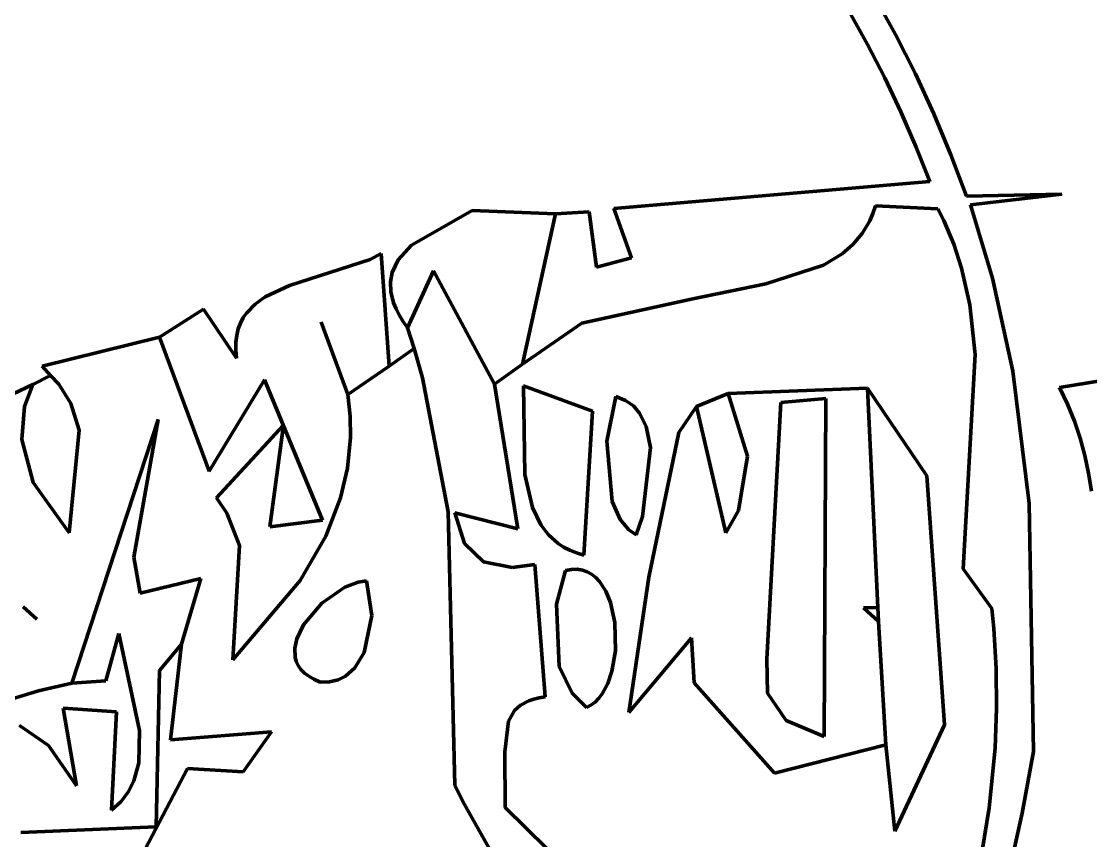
# Model space of a CAD drawing. Header units: millimetres. Extents: x 0 to 10.4, y 0 to 8.2.
# Drawn here: x 9.6415 to 10.1373, y 2.1522 to 2.5317 of the extents above; entities that cross this region are included whole.
import ezdxf

# ---------------------------------------------------------------- set-up
doc = ezdxf.new("R2010")
doc.units = ezdxf.units.MM
for name, color, linetype, lineweight in [('color#000000ff', 7, 'CONTINUOUS', 100), ('color#929292ff', 7, 'CONTINUOUS', 100), ('color#ffffffff', 7, 'CONTINUOUS', 100)]:
    doc.layers.add(name, color=color, linetype=linetype, lineweight=lineweight)

msp = doc.modelspace()

# ---------------------------------------------------------------- linework, layer by layer
at = {"layer": 'color#000000ff'}
for p, q in [((10.03688, 2.54355), (10.04678, 2.52568)), ((10.0338, 2.52108), (10.02533, 2.53635)), ((10.04678, 2.52568), (10.05602, 2.50745)), ((10.0418, 2.50555), (10.0338, 2.52108)), ((10.04931, 2.48978), (10.0418, 2.50555)), ((10.05602, 2.50745), (10.0646, 2.48887)), ((10.05631, 2.47377), (10.04931, 2.48978)), ((10.0646, 2.48887), (10.07249, 2.46996)), ((10.0628, 2.45753), (10.05631, 2.47377)), ((10.07249, 2.46996), (10.07967, 2.45074)), ((9.91615, 2.44502), (10.0628, 2.45753)), ((10.07967, 2.45074), (10.124, 2.45169)), ((10.124, 2.45169), (10.08153, 2.4468)), ((9.9244, 2.42214), (9.91615, 2.44502)), ((10.03758, 2.4463), (10.03637, 2.44271)), ((10.06649, 2.44488), (10.03758, 2.4463)), ((10.06919, 2.43946), (10.06649, 2.44488)), ((10.08153, 2.4468), (10.09185, 2.41283)), ((9.87386, 2.37288), (9.88915, 2.44264)), ((9.88915, 2.44264), (9.90482, 2.44346)), ((9.90482, 2.44346), (9.90821, 2.41786)), ((10.03493, 2.43937), (10.03139, 2.4334)), ((10.03637, 2.44271), (10.03493, 2.43937)), ((10.0738, 2.42849), (10.06919, 2.43946)), ((10.03139, 2.4334), (10.02707, 2.42831)), ((10.02707, 2.42831), (10.02207, 2.42399)), ((10.07743, 2.41736), (10.0738, 2.42849)), ((9.7658, 2.4093), (9.80323, 2.42144)), ((9.80323, 2.42144), (9.80835, 2.42424)), ((9.80835, 2.42424), (9.812, 2.37203)), ((9.90821, 2.41786), (9.9244, 2.42214)), ((10.02207, 2.42399), (10.01348, 2.41879)), ((9.82046, 2.38983), (9.83265, 2.41615)), ((9.83265, 2.41615), (9.86093, 2.36368)), ((10.01348, 2.41879), (9.98666, 2.4102)), ((10.08126, 2.4004), (10.07743, 2.41736)), ((9.98666, 2.4102), (9.95285, 2.40322)), ((10.09185, 2.41283), (10.10124, 2.36971)), ((9.75454, 2.40412), (9.7658, 2.4093)), ((9.74598, 2.39677), (9.74985, 2.40078)), ((9.74985, 2.40078), (9.75454, 2.40412)), ((9.95285, 2.40322), (9.90143, 2.39197)), ((10.08381, 2.37739), (10.08126, 2.4004)), ((9.70553, 2.38551), (9.72586, 2.39846)), ((9.72586, 2.39846), (9.74123, 2.37577)), ((9.7444, 2.39448), (9.74598, 2.39677)), ((9.74207, 2.38925), (9.74309, 2.39198)), ((9.74309, 2.39198), (9.7444, 2.39448)), ((9.79292, 2.35881), (9.78053, 2.39233)), ((9.78053, 2.39233), (9.79292, 2.35881)), ((9.82366, 2.38011), (9.82046, 2.38983)), ((9.90143, 2.39197), (9.87386, 2.37288)), ((9.72854, 2.32342), (9.70553, 2.38551)), ((9.74096, 2.38305), (9.74135, 2.38628)), ((9.74135, 2.38628), (9.74207, 2.38925)), ((9.74091, 2.37955), (9.74096, 2.38305)), ((9.82748, 2.36666), (9.82366, 2.38011)), ((9.74123, 2.37577), (9.74091, 2.37955)), ((10.07825, 2.27804), (10.08381, 2.37739)), ((9.812, 2.37203), (9.79292, 2.35881)), ((9.64678, 2.36344), (9.65501, 2.36765)), ((9.65501, 2.36765), (9.65882, 2.36365)), ((9.75424, 2.36569), (9.72854, 2.32342)), ((9.78112, 2.30062), (9.75424, 2.36569)), ((9.83941, 2.30455), (9.82748, 2.36666)), ((10.10124, 2.36971), (10.10887, 2.30843)), ((9.643, 2.35332), (9.64678, 2.36344)), ((9.65882, 2.36365), (9.66445, 2.35476)), ((9.86093, 2.36368), (9.87175, 2.2967)), ((9.87428, 2.36282), (9.90635, 2.35115)), ((9.87492, 2.32176), (9.87428, 2.36282)), ((10.03377, 2.36183), (10.0613, 2.32119)), ((10.0387, 2.26013), (10.03377, 2.36183)), ((9.79292, 2.35881), (9.79398, 2.34881)), ((9.91304, 2.33725), (9.91719, 2.35787)), ((9.91719, 2.35787), (9.92164, 2.35614)), ((9.92164, 2.35614), (9.92527, 2.35355)), ((9.95455, 2.35325), (9.96918, 2.35933)), ((9.96918, 2.35933), (9.97814, 2.33037)), ((9.98722, 2.2362), (9.99367, 2.3552)), ((9.99367, 2.3552), (10.01459, 2.35709)), ((10.01459, 2.35709), (10.01373, 2.20046)), ((9.64175, 2.33796), (9.643, 2.35332)), ((9.66445, 2.35476), (9.66828, 2.34236)), ((9.90635, 2.35115), (9.90223, 2.28446)), ((9.92527, 2.35355), (9.92816, 2.35021)), ((9.92816, 2.35021), (9.93121, 2.34404)), ((9.96819, 2.29475), (9.95455, 2.35325)), ((9.66494, 2.22513), (9.70492, 2.34722)), ((9.70492, 2.34722), (9.6937, 2.28349)), ((9.79398, 2.34881), (9.7941, 2.33901)), ((9.66828, 2.34236), (9.66372, 2.29472)), ((9.73192, 2.31097), (9.76302, 2.34461)), ((9.76302, 2.34461), (9.75665, 2.29759)), ((9.93121, 2.34404), (9.93321, 2.33424)), ((9.647, 2.31814), (9.64175, 2.33796)), ((9.7941, 2.33901), (9.79264, 2.32472)), ((9.91536, 2.30926), (9.91304, 2.33725)), ((9.93321, 2.33424), (9.92951, 2.30237)), ((9.97814, 2.33037), (9.97399, 2.30512)), ((9.79264, 2.32472), (9.78939, 2.31092)), ((9.87842, 2.30645), (9.87492, 2.32176)), ((10.0613, 2.32119), (10.06947, 2.20584)), ((9.66372, 2.29472), (9.647, 2.31814)), ((9.73672, 2.30386), (9.73192, 2.31097)), ((9.78939, 2.31092), (9.78261, 2.2933)), ((9.88234, 2.29845), (9.87842, 2.30645)), ((9.91914, 2.30103), (9.91536, 2.30926)), ((10.10887, 2.30843), (10.11087, 2.19348)), ((9.7427, 2.28895), (9.73672, 2.30386)), ((9.75665, 2.29759), (9.78112, 2.30062)), ((9.84255, 2.17789), (9.83941, 2.30455)), ((9.87175, 2.2967), (9.84244, 2.30401)), ((9.84244, 2.30401), (9.84694, 2.28979)), ((9.92324, 2.29624), (9.91914, 2.30103)), ((9.92951, 2.30237), (9.92664, 2.29388)), ((9.97399, 2.30512), (9.96819, 2.29475)), ((9.88592, 2.29382), (9.88234, 2.29845)), ((9.92664, 2.29388), (9.92324, 2.29624)), ((9.78261, 2.2933), (9.77082, 2.27262)), ((9.89036, 2.28988), (9.88592, 2.29382)), ((9.73961, 2.23595), (9.7427, 2.28895)), ((9.84694, 2.28979), (9.85581, 2.28136)), ((9.89294, 2.2882), (9.89036, 2.28988)), ((9.89577, 2.28673), (9.89294, 2.2882)), ((9.89886, 2.28548), (9.89577, 2.28673)), ((9.6937, 2.28349), (9.69655, 2.26687)), ((9.85581, 2.28136), (9.86906, 2.27873)), ((9.90223, 2.28446), (9.89886, 2.28548)), ((9.86906, 2.27873), (9.87956, 2.28003)), ((9.87956, 2.28003), (9.88444, 2.21872)), ((9.88956, 2.26175), (9.89379, 2.27733)), ((9.89379, 2.27733), (9.89657, 2.27786)), ((9.89657, 2.27786), (9.89918, 2.27793)), ((9.89918, 2.27793), (9.90161, 2.27755)), ((9.90161, 2.27755), (9.90386, 2.27677)), ((9.90386, 2.27677), (9.90593, 2.27562)), ((10.09148, 2.25974), (10.07825, 2.27804)), ((9.69655, 2.26687), (9.72472, 2.2736)), ((9.72472, 2.2736), (9.71571, 2.24326)), ((9.77082, 2.27262), (9.73961, 2.23595)), ((9.79144, 2.26956), (9.79773, 2.27197)), ((9.79773, 2.27197), (9.80158, 2.27249)), ((9.80158, 2.27249), (9.80399, 2.25652)), ((9.90593, 2.27562), (9.90783, 2.27411)), ((9.90783, 2.27411), (9.90955, 2.27229)), ((9.90955, 2.27229), (9.91246, 2.26782)), ((9.78087, 2.26216), (9.79144, 2.26956)), ((9.91246, 2.26782), (9.91467, 2.26245)), ((9.77233, 2.25212), (9.78087, 2.26216)), ((9.89081, 2.23289), (9.88956, 2.26175)), ((9.91467, 2.26245), (9.91667, 2.25324)), ((9.64233, 2.26056), (9.6486, 2.2547)), ((9.6486, 2.2547), (9.64233, 2.26056)), ((9.80399, 2.25652), (9.80041, 2.23927)), ((10.03898, 2.25368), (10.0387, 2.26013)), ((10.09239, 2.25049), (10.09148, 2.25974)), ((9.76919, 2.2456), (9.77233, 2.25212)), ((9.91667, 2.25324), (9.91692, 2.24008)), ((10.04228, 2.19648), (10.03898, 2.25368)), ((9.68672, 2.24809), (9.68058, 2.22626)), ((9.69627, 2.20324), (9.68672, 2.24809)), ((10.09351, 2.23196), (10.09239, 2.25049)), ((9.71571, 2.24326), (9.70554, 2.23097)), ((9.76825, 2.24129), (9.76919, 2.2456)), ((9.76842, 2.23714), (9.76825, 2.24129)), ((9.76897, 2.23517), (9.76842, 2.23714)), ((9.80041, 2.23927), (9.79615, 2.23224)), ((9.91692, 2.24008), (9.9153, 2.23063)), ((9.98747, 2.22047), (9.98722, 2.2362)), ((9.76986, 2.23329), (9.76897, 2.23517)), ((9.7711, 2.2315), (9.76986, 2.23329)), ((9.77271, 2.22983), (9.7711, 2.2315)), ((9.79615, 2.23224), (9.79181, 2.22836)), ((9.89693, 2.22045), (9.89081, 2.23289)), ((10.09369, 2.21344), (10.09351, 2.23196)), ((9.68058, 2.22626), (9.66494, 2.22513)), ((9.70554, 2.23097), (9.70397, 2.15856)), ((9.77471, 2.22829), (9.77271, 2.22983)), ((9.77714, 2.2269), (9.77471, 2.22829)), ((9.77999, 2.22566), (9.77714, 2.2269)), ((9.78834, 2.22662), (9.7844, 2.22569)), ((9.79181, 2.22836), (9.78834, 2.22662)), ((9.9153, 2.23063), (9.91337, 2.22498)), ((9.7844, 2.22569), (9.77999, 2.22566)), ((9.91337, 2.22498), (9.91076, 2.22014)), ((9.87677, 2.21699), (9.873, 2.21498)), ((9.87904, 2.21775), (9.87677, 2.21699)), ((9.88159, 2.21833), (9.87904, 2.21775)), ((9.88444, 2.21872), (9.88159, 2.21833)), ((9.90352, 2.21386), (9.89693, 2.22045)), ((9.90748, 2.21636), (9.90558, 2.21493)), ((9.9092, 2.2181), (9.90748, 2.21636)), ((9.91076, 2.22014), (9.9092, 2.2181)), ((9.99617, 2.20789), (9.98747, 2.22047)), ((9.66706, 2.17753), (9.66082, 2.21352)), ((9.66082, 2.21352), (9.68557, 2.21186)), ((9.68557, 2.21186), (9.68323, 2.16622)), ((9.87016, 2.21238), (9.86739, 2.20754)), ((9.873, 2.21498), (9.87016, 2.21238)), ((9.90558, 2.21493), (9.90352, 2.21386)), ((10.09297, 2.19495), (10.09369, 2.21344)), ((9.86739, 2.20754), (9.86574, 2.19329)), ((10.01373, 2.20046), (9.99617, 2.20789)), ((9.64059, 2.20554), (9.65413, 2.19628)), ((9.69588, 2.18818), (9.69627, 2.20324)), ((10.06947, 2.20584), (10.04651, 2.15651)), ((10.04651, 2.15651), (10.04228, 2.19648)), ((9.65413, 2.19628), (9.66706, 2.17753)), ((9.86574, 2.19329), (9.86581, 2.16757)), ((10.0903, 2.16731), (10.09297, 2.19495)), ((10.11087, 2.19348), (10.10558, 2.16489)), ((9.69366, 2.17992), (9.69588, 2.18818)), ((9.69115, 2.17488), (9.69366, 2.17992)), ((9.84615, 2.17032), (9.84255, 2.17789)), ((9.68771, 2.17029), (9.69115, 2.17488)), ((9.68323, 2.16622), (9.68771, 2.17029)), ((9.85953, 2.1467), (9.84615, 2.17032)), ((9.86581, 2.16757), (10.03584, 2.00046)), ((10.0858, 2.13988), (10.0903, 2.16731)), ((10.10558, 2.16489), (10.09924, 2.13628)), ((9.70397, 2.15856), (9.64123, 2.15596))]:
    msp.add_line(p, q, dxfattribs=at)
at = {"layer": 'color#929292ff'}
for p, q in [((9.82243, 2.42814), (9.85046, 2.44411)), ((9.85046, 2.44411), (9.88915, 2.44264)), ((9.88915, 2.44264), (9.87386, 2.37288)), ((9.81617, 2.42129), (9.82243, 2.42814)), ((9.81336, 2.4154), (9.81617, 2.42129)), ((9.81258, 2.41107), (9.81336, 2.4154)), ((9.83265, 2.41615), (9.82046, 2.38983)), ((9.86093, 2.36368), (9.83265, 2.41615)), ((9.81279, 2.40638), (9.81258, 2.41107)), ((9.81411, 2.40129), (9.81279, 2.40638)), ((9.81521, 2.39859), (9.81411, 2.40129)), ((9.81663, 2.39579), (9.81521, 2.39859)), ((9.81838, 2.39287), (9.81663, 2.39579)), ((9.78053, 2.39233), (9.79292, 2.35881)), ((9.79292, 2.35881), (9.78053, 2.39233)), ((9.82046, 2.38983), (9.81838, 2.39287)), ((9.65108, 2.37201), (9.70553, 2.38551)), ((9.70553, 2.38551), (9.72854, 2.32342)), ((9.812, 2.37203), (9.82366, 2.38011)), ((9.82366, 2.38011), (9.82748, 2.36666)), ((9.65501, 2.36765), (9.65108, 2.37201)), ((9.79292, 2.35881), (9.812, 2.37203)), ((9.87386, 2.37288), (9.86093, 2.36368)), ((10.12282, 2.36216), (10.19216, 2.37317)), ((9.65882, 2.36365), (9.65501, 2.36765)), ((9.72854, 2.32342), (9.75424, 2.36569)), ((9.75424, 2.36569), (9.78112, 2.30062)), ((9.82748, 2.36666), (9.83941, 2.30455)), ((9.61644, 2.34917), (9.64678, 2.36344)), ((9.64678, 2.36344), (9.643, 2.35332)), ((9.66445, 2.35476), (9.65882, 2.36365)), ((9.96918, 2.35933), (10.03377, 2.36183)), ((10.03377, 2.36183), (10.0387, 2.26013)), ((10.12662, 2.35442), (10.12282, 2.36216)), ((9.79398, 2.34881), (9.79292, 2.35881)), ((9.97814, 2.33037), (9.96918, 2.35933)), ((9.99367, 2.3552), (9.98722, 2.2362)), ((10.01459, 2.35709), (9.99367, 2.3552)), ((10.01373, 2.20046), (10.01459, 2.35709)), ((9.643, 2.35332), (9.64175, 2.33796)), ((9.66828, 2.34236), (9.66445, 2.35476)), ((9.94633, 2.3413), (9.95455, 2.35325)), ((9.95455, 2.35325), (9.96819, 2.29475)), ((10.12983, 2.34656), (10.12662, 2.35442)), ((9.70492, 2.34722), (9.66494, 2.22513)), ((9.6937, 2.28349), (9.70492, 2.34722)), ((9.7941, 2.33901), (9.79398, 2.34881)), ((10.13249, 2.3386), (10.12983, 2.34656)), ((9.66372, 2.29472), (9.66828, 2.34236)), ((9.76302, 2.34461), (9.73192, 2.31097)), ((9.75665, 2.29759), (9.76302, 2.34461)), ((9.93239, 2.27423), (9.94633, 2.3413)), ((9.64175, 2.33796), (9.647, 2.31814)), ((9.79264, 2.32472), (9.7941, 2.33901)), ((10.13466, 2.33054), (10.13249, 2.3386)), ((9.97399, 2.30512), (9.97814, 2.33037)), ((10.13637, 2.32239), (10.13466, 2.33054)), ((9.78939, 2.31092), (9.79264, 2.32472)), ((10.13768, 2.31416), (10.13637, 2.32239)), ((9.647, 2.31814), (9.66372, 2.29472)), ((9.73192, 2.31097), (9.73672, 2.30386)), ((9.78261, 2.2933), (9.78939, 2.31092)), ((9.73672, 2.30386), (9.7427, 2.28895)), ((9.78112, 2.30062), (9.75665, 2.29759)), ((9.83941, 2.30455), (9.84255, 2.17789)), ((9.96819, 2.29475), (9.97399, 2.30512)), ((9.77082, 2.27262), (9.78261, 2.2933)), ((9.7427, 2.28895), (9.73961, 2.23595)), ((9.69655, 2.26687), (9.6937, 2.28349)), ((9.72472, 2.2736), (9.69655, 2.26687)), ((9.71571, 2.24326), (9.72472, 2.2736)), ((9.73961, 2.23595), (9.77082, 2.27262)), ((9.79773, 2.27197), (9.79144, 2.26956)), ((9.80158, 2.27249), (9.79773, 2.27197)), ((9.80399, 2.25652), (9.80158, 2.27249)), ((9.92321, 2.2116), (9.93239, 2.27423)), ((9.79144, 2.26956), (9.78087, 2.26216)), ((9.78087, 2.26216), (9.77233, 2.25212)), ((9.64233, 2.26056), (9.6486, 2.2547)), ((9.6486, 2.2547), (9.64233, 2.26056)), ((9.80041, 2.23927), (9.80399, 2.25652)), ((10.0387, 2.26013), (10.03195, 2.26002)), ((10.03195, 2.26002), (10.03898, 2.25368)), ((9.77233, 2.25212), (9.76919, 2.2456)), ((10.03898, 2.25368), (10.04228, 2.19648)), ((9.95225, 2.24609), (9.92321, 2.2116)), ((9.95341, 2.22523), (9.95225, 2.24609)), ((9.71057, 2.19893), (9.71571, 2.24326)), ((9.76919, 2.2456), (9.76825, 2.24129)), ((9.76825, 2.24129), (9.76842, 2.23714)), ((9.76842, 2.23714), (9.76897, 2.23517)), ((9.79615, 2.23224), (9.80041, 2.23927)), ((9.98722, 2.2362), (9.98747, 2.22047)), ((9.76897, 2.23517), (9.76986, 2.23329)), ((9.76986, 2.23329), (9.7711, 2.2315)), ((9.7711, 2.2315), (9.77271, 2.22983)), ((9.79181, 2.22836), (9.79615, 2.23224)), ((9.77271, 2.22983), (9.77471, 2.22829)), ((9.77471, 2.22829), (9.77714, 2.2269)), ((9.77714, 2.2269), (9.77999, 2.22566)), ((9.7844, 2.22569), (9.78834, 2.22662)), ((9.78834, 2.22662), (9.79181, 2.22836)), ((9.6495, 2.2216), (9.61981, 2.2126)), ((9.66494, 2.22513), (9.6495, 2.2216)), ((9.77999, 2.22566), (9.7844, 2.22569)), ((9.99069, 2.1834), (9.95341, 2.22523)), ((9.98747, 2.22047), (9.99617, 2.20789)), ((9.99617, 2.20789), (10.01373, 2.20046)), ((9.75742, 2.20259), (9.71057, 2.19893)), ((9.74439, 2.18411), (9.75742, 2.20259)), ((10.04228, 2.19648), (9.99069, 2.1834)), ((9.68859, 2.12868), (9.71856, 2.18562)), ((9.71856, 2.18562), (9.74439, 2.18411)), ((9.84255, 2.17789), (9.84615, 2.17032)), ((9.84615, 2.17032), (9.85953, 2.1467))]:
    msp.add_line(p, q, dxfattribs=at)
at = {"layer": 'color#ffffffff'}
for p, q in [((10.04678, 2.52568), (10.03688, 2.54355)), ((10.02533, 2.53635), (10.0338, 2.52108)), ((10.05602, 2.50745), (10.04678, 2.52568)), ((10.0338, 2.52108), (10.0418, 2.50555)), ((10.0418, 2.50555), (10.04931, 2.48978)), ((10.0646, 2.48887), (10.05602, 2.50745)), ((10.04931, 2.48978), (10.05631, 2.47377)), ((10.07249, 2.46996), (10.0646, 2.48887)), ((10.05631, 2.47377), (10.0628, 2.45753)), ((10.07967, 2.45074), (10.07249, 2.46996)), ((10.0628, 2.45753), (9.91615, 2.44502)), ((10.124, 2.45169), (10.07967, 2.45074)), ((10.08153, 2.4468), (10.124, 2.45169)), ((9.91615, 2.44502), (9.9244, 2.42214)), ((10.03637, 2.44271), (10.03758, 2.4463)), ((10.03758, 2.4463), (10.06649, 2.44488)), ((10.06649, 2.44488), (10.06919, 2.43946)), ((10.09185, 2.41283), (10.08153, 2.4468)), ((9.85046, 2.44411), (9.82243, 2.42814)), ((9.88915, 2.44264), (9.85046, 2.44411)), ((9.90482, 2.44346), (9.88915, 2.44264)), ((9.90821, 2.41786), (9.90482, 2.44346)), ((10.03139, 2.4334), (10.03493, 2.43937)), ((10.03493, 2.43937), (10.03637, 2.44271)), ((10.06919, 2.43946), (10.0738, 2.42849)), ((10.02707, 2.42831), (10.03139, 2.4334)), ((9.82243, 2.42814), (9.81617, 2.42129)), ((10.02207, 2.42399), (10.02707, 2.42831)), ((10.0738, 2.42849), (10.07743, 2.41736)), ((9.80323, 2.42144), (9.7658, 2.4093)), ((9.80835, 2.42424), (9.80323, 2.42144)), ((9.812, 2.37203), (9.80835, 2.42424)), ((9.81617, 2.42129), (9.81336, 2.4154)), ((9.9244, 2.42214), (9.90821, 2.41786)), ((10.01348, 2.41879), (10.02207, 2.42399)), ((9.81336, 2.4154), (9.81258, 2.41107)), ((9.98666, 2.4102), (10.01348, 2.41879)), ((10.07743, 2.41736), (10.08126, 2.4004)), ((9.81258, 2.41107), (9.81279, 2.40638)), ((9.95285, 2.40322), (9.98666, 2.4102)), ((10.10124, 2.36971), (10.09185, 2.41283)), ((9.7658, 2.4093), (9.75454, 2.40412)), ((9.81279, 2.40638), (9.81411, 2.40129)), ((9.74985, 2.40078), (9.74598, 2.39677)), ((9.75454, 2.40412), (9.74985, 2.40078)), ((9.81411, 2.40129), (9.81521, 2.39859)), ((9.90143, 2.39197), (9.95285, 2.40322)), ((10.08126, 2.4004), (10.08381, 2.37739)), ((9.72586, 2.39846), (9.70553, 2.38551)), ((9.74123, 2.37577), (9.72586, 2.39846)), ((9.74598, 2.39677), (9.7444, 2.39448)), ((9.81521, 2.39859), (9.81663, 2.39579)), ((9.81663, 2.39579), (9.81838, 2.39287)), ((9.74309, 2.39198), (9.74207, 2.38925)), ((9.7444, 2.39448), (9.74309, 2.39198)), ((9.81838, 2.39287), (9.82046, 2.38983)), ((9.82046, 2.38983), (9.82366, 2.38011)), ((9.87386, 2.37288), (9.90143, 2.39197)), ((9.70553, 2.38551), (9.65108, 2.37201)), ((9.74135, 2.38628), (9.74096, 2.38305)), ((9.74207, 2.38925), (9.74135, 2.38628)), ((9.74096, 2.38305), (9.74091, 2.37955)), ((9.82366, 2.38011), (9.812, 2.37203)), ((9.74091, 2.37955), (9.74123, 2.37577)), ((10.08381, 2.37739), (10.07825, 2.27804)), ((9.65108, 2.37201), (9.65501, 2.36765)), ((9.86093, 2.36368), (9.87386, 2.37288)), ((10.19216, 2.37317), (10.12282, 2.36216)), ((9.65501, 2.36765), (9.64678, 2.36344)), ((10.10887, 2.30843), (10.10124, 2.36971)), ((9.64678, 2.36344), (9.61644, 2.34917)), ((9.87175, 2.2967), (9.86093, 2.36368)), ((9.87428, 2.36282), (9.87492, 2.32176)), ((9.90635, 2.35115), (9.87428, 2.36282)), ((10.03377, 2.36183), (9.96918, 2.35933)), ((10.0613, 2.32119), (10.03377, 2.36183)), ((10.12282, 2.36216), (10.12662, 2.35442)), ((9.91719, 2.35787), (9.91304, 2.33725)), ((9.92164, 2.35614), (9.91719, 2.35787)), ((9.92527, 2.35355), (9.92164, 2.35614)), ((9.96918, 2.35933), (9.95455, 2.35325)), ((9.90223, 2.28446), (9.90635, 2.35115)), ((9.92816, 2.35021), (9.92527, 2.35355)), ((9.93121, 2.34404), (9.92816, 2.35021)), ((9.95455, 2.35325), (9.94633, 2.3413)), ((10.12662, 2.35442), (10.12983, 2.34656)), ((10.12983, 2.34656), (10.13249, 2.3386)), ((9.93321, 2.33424), (9.93121, 2.34404)), ((9.94633, 2.3413), (9.93239, 2.27423)), ((9.91304, 2.33725), (9.91536, 2.30926)), ((10.13249, 2.3386), (10.13466, 2.33054)), ((9.92951, 2.30237), (9.93321, 2.33424)), ((10.13466, 2.33054), (10.13637, 2.32239)), ((9.87492, 2.32176), (9.87842, 2.30645)), ((10.06947, 2.20584), (10.0613, 2.32119)), ((10.13637, 2.32239), (10.13768, 2.31416)), ((9.87842, 2.30645), (9.88234, 2.29845)), ((9.91536, 2.30926), (9.91914, 2.30103)), ((10.11087, 2.19348), (10.10887, 2.30843)), ((9.84694, 2.28979), (9.84244, 2.30401)), ((9.84244, 2.30401), (9.87175, 2.2967)), ((9.91914, 2.30103), (9.92324, 2.29624)), ((9.92664, 2.29388), (9.92951, 2.30237)), ((9.88234, 2.29845), (9.88592, 2.29382)), ((9.92324, 2.29624), (9.92664, 2.29388)), ((9.88592, 2.29382), (9.89036, 2.28988)), ((9.85581, 2.28136), (9.84694, 2.28979)), ((9.89036, 2.28988), (9.89294, 2.2882)), ((9.89294, 2.2882), (9.89577, 2.28673)), ((9.89577, 2.28673), (9.89886, 2.28548)), ((9.86906, 2.27873), (9.85581, 2.28136)), ((9.89886, 2.28548), (9.90223, 2.28446)), ((9.87956, 2.28003), (9.86906, 2.27873)), ((9.88444, 2.21872), (9.87956, 2.28003)), ((9.89379, 2.27733), (9.88956, 2.26175)), ((9.89657, 2.27786), (9.89379, 2.27733)), ((9.89918, 2.27793), (9.89657, 2.27786)), ((9.90161, 2.27755), (9.89918, 2.27793)), ((9.90386, 2.27677), (9.90161, 2.27755)), ((9.90593, 2.27562), (9.90386, 2.27677)), ((10.07825, 2.27804), (10.09148, 2.25974)), ((9.90783, 2.27411), (9.90593, 2.27562)), ((9.90955, 2.27229), (9.90783, 2.27411)), ((9.91246, 2.26782), (9.90955, 2.27229)), ((9.93239, 2.27423), (9.92321, 2.2116)), ((9.91467, 2.26245), (9.91246, 2.26782)), ((9.88956, 2.26175), (9.89081, 2.23289)), ((9.91667, 2.25324), (9.91467, 2.26245)), ((10.03195, 2.26002), (10.0387, 2.26013)), ((10.03898, 2.25368), (10.03195, 2.26002)), ((10.0387, 2.26013), (10.03898, 2.25368)), ((10.09148, 2.25974), (10.09239, 2.25049)), ((9.91692, 2.24008), (9.91667, 2.25324)), ((9.68058, 2.22626), (9.68672, 2.24809)), ((9.68672, 2.24809), (9.69627, 2.20324)), ((9.92321, 2.2116), (9.95225, 2.24609)), ((9.95225, 2.24609), (9.95341, 2.22523)), ((10.09239, 2.25049), (10.09351, 2.23196)), ((9.70554, 2.23097), (9.71571, 2.24326)), ((9.71571, 2.24326), (9.71057, 2.19893)), ((9.9153, 2.23063), (9.91692, 2.24008)), ((9.89081, 2.23289), (9.89693, 2.22045)), ((10.09351, 2.23196), (10.09369, 2.21344)), ((9.66494, 2.22513), (9.68058, 2.22626)), ((9.70397, 2.15856), (9.70554, 2.23097)), ((9.91337, 2.22498), (9.9153, 2.23063)), ((9.61981, 2.2126), (9.6495, 2.2216)), ((9.6495, 2.2216), (9.66494, 2.22513)), ((9.91076, 2.22014), (9.91337, 2.22498)), ((9.95341, 2.22523), (9.99069, 2.1834)), ((9.873, 2.21498), (9.87677, 2.21699)), ((9.87677, 2.21699), (9.87904, 2.21775)), ((9.87904, 2.21775), (9.88159, 2.21833)), ((9.88159, 2.21833), (9.88444, 2.21872)), ((9.89693, 2.22045), (9.90352, 2.21386)), ((9.90558, 2.21493), (9.90748, 2.21636)), ((9.90748, 2.21636), (9.9092, 2.2181)), ((9.9092, 2.2181), (9.91076, 2.22014)), ((9.68557, 2.21186), (9.66082, 2.21352)), ((9.66082, 2.21352), (9.66706, 2.17753)), ((9.68323, 2.16622), (9.68557, 2.21186)), ((9.86739, 2.20754), (9.87016, 2.21238)), ((9.87016, 2.21238), (9.873, 2.21498)), ((9.90352, 2.21386), (9.90558, 2.21493)), ((10.09369, 2.21344), (10.09297, 2.19495)), ((9.86574, 2.19329), (9.86739, 2.20754)), ((9.65413, 2.19628), (9.64059, 2.20554)), ((9.69627, 2.20324), (9.69588, 2.18818)), ((9.71057, 2.19893), (9.75742, 2.20259)), ((9.75742, 2.20259), (9.74439, 2.18411)), ((10.04651, 2.15651), (10.06947, 2.20584)), ((9.99069, 2.1834), (10.04228, 2.19648)), ((10.04228, 2.19648), (10.04651, 2.15651)), ((9.66706, 2.17753), (9.65413, 2.19628)), ((9.86581, 2.16757), (9.86574, 2.19329)), ((10.09297, 2.19495), (10.0903, 2.16731)), ((10.10558, 2.16489), (10.11087, 2.19348)), ((9.69588, 2.18818), (9.69366, 2.17992)), ((9.71856, 2.18562), (9.68859, 2.12868)), ((9.74439, 2.18411), (9.71856, 2.18562)), ((9.69366, 2.17992), (9.69115, 2.17488)), ((9.69115, 2.17488), (9.68771, 2.17029)), ((9.68771, 2.17029), (9.68323, 2.16622)), ((10.03584, 2.00046), (9.86581, 2.16757)), ((10.0903, 2.16731), (10.0858, 2.13988)), ((10.09924, 2.13628), (10.10558, 2.16489)), ((9.64123, 2.15596), (9.70397, 2.15856))]:
    msp.add_line(p, q, dxfattribs=at)

doc.saveas('drawing.dxf')
